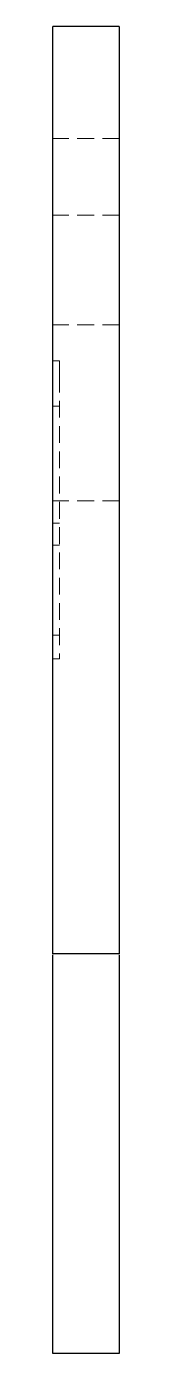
# Model space of a CAD drawing. Header units: millimetres. Extents: x 69 to 226, y 7 to 161.
# Drawn here: x 220.5 to 225.5, y 7 to 107 of the extents above.
import ezdxf

# ---------------------------------------------------------------- set-up
doc = ezdxf.new("R2010")
doc.units = ezdxf.units.MM
doc.linetypes.add('HIDDEN', pattern=[1.905, 1.27, -0.635])

msp = doc.modelspace()

# ---------------------------------------------------------------- linework, layer by layer
at = {"color": 7, "linetype": 'Continuous', "lineweight": 25}
for p, q in [((225.51, 107), (220.49, 107)), ((225.51, 37.12), (220.49, 37.12)), ((225.51, 7), (220.49, 7))]:
    msp.add_line(p, q, dxfattribs=at)
at = {"color": 7, "linetype": 'HIDDEN', "lineweight": 18}
for p, q in [((225.51, 98.55), (220.49, 98.55)), ((225.51, 92.78), (220.49, 92.78)), ((225.51, 84.53), (220.49, 84.53)), ((221, 81.8), (220.49, 81.8)), ((221, 81.8), (221, 80.7)), ((221, 81.8), (221, 81.8)), ((221, 78.38), (220.49, 78.38)), ((225.51, 71.25), (220.49, 71.25)), ((221, 69.58), (220.49, 69.58)), ((221, 67.92), (220.49, 67.92)), ((221, 61.14), (220.49, 61.14)), ((221, 59.36), (220.49, 59.36))]:
    msp.add_line(p, q, dxfattribs=at)
at = {"color": 7, "linetype": 'Continuous', "lineweight": 25}
for points, knots in [([(220.49, 37.12), (220.49, 42.74), (220.49, 48.38), (220.49, 59.75), (220.49, 65.47), (220.49, 77.03), (220.49, 82.87), (220.49, 91.78), (220.49, 94.78), (220.49, 100.84), (220.49, 103.9), (220.49, 107)], [0, 0, 0, 0, 0.25, 0.25, 0.5, 0.5, 0.75, 0.75, 0.875, 0.875, 1, 1, 1, 1]), ([(225.51, 107), (225.51, 103.9), (225.51, 100.84), (225.51, 94.78), (225.51, 91.78), (225.51, 82.87), (225.51, 77.03), (225.51, 65.47), (225.51, 59.75), (225.51, 48.38), (225.51, 42.74), (225.51, 37.12)], [0, 0, 0, 0, 0.125, 0.125, 0.25, 0.25, 0.5, 0.5, 0.75, 0.75, 1, 1, 1, 1]), ([(220.49, 7), (220.49, 8.84), (220.49, 12.47), (220.49, 17.92), (220.49, 23.28), (220.49, 28.55), (220.49, 33.12), (220.49, 35.94), (220.49, 37.03)], [0, 0, 0, 0, 0.188414, 0.371218, 0.549122, 0.722909, 0.893333, 1, 1, 1, 1]), ([(225.51, 37.03), (225.51, 36.8), (225.51, 34.99), (225.51, 31.59), (225.51, 26.81), (225.51, 21.96), (225.51, 17.03), (225.51, 12.03), (225.51, 8.69), (225.51, 7)], [0, 0, 0, 0, 0.02252, 0.17733, 0.33462, 0.49495, 0.6589, 0.82707, 1, 1, 1, 1])]:
    msp.add_open_spline(points, degree=3, knots=knots, dxfattribs=at)
at = {"color": 7, "linetype": 'HIDDEN', "lineweight": 18}
msp.add_open_spline([(221, 80.7), (221, 80.34), (221, 80), (221, 79.65), (221, 79.3), (221, 78.94), (221, 78.6), (221, 78.23), (221, 77.87), (221, 77.51), (221, 77.12), (221, 76.75), (221, 76.37), (221, 75.95), (221, 75.53), (221, 75.13), (221, 74.65), (221, 74.18), (221, 73.72), (221, 73.03), (221, 72.37), (221, 71.73), (221, 71.35), (221, 70.96), (221, 70.59), (221, 70.23), (221, 69.88), (221, 69.54), (221, 69.21), (221, 68.88), (221, 68.56), (221, 68.24), (221, 67.93), (221, 67.62), (221, 67.32), (221, 67.03), (221, 66.73), (221, 66.44), (221, 66.16), (221, 65.88), (221, 65.58), (221, 65.29), (221, 65), (221, 64.72), (221, 64.44), (221, 64.17), (221, 63.89), (221, 63.62), (221, 63.35), (221, 63.07), (221, 62.8), (221, 62.53), (221, 62.25), (221, 61.98), (221, 61.7), (221, 61.42), (221, 61.14), (221, 60.86), (221, 60.57), (221, 60.28), (221, 60), (221, 59.78), (221, 59.57), (221, 59.36)], degree=3, knots=[-1.76572, -1.76572, -1.76572, -1.76572, -1.70504, -1.70504, -1.70504, -1.64145, -1.64145, -1.64145, -1.5739, -1.5739, -1.5739, -1.50029, -1.50029, -1.50029, -1.41619, -1.41619, -1.41619, -1.31674, -1.31674, -1.31674, -1.16762, -1.16762, -1.16762, -1.0767, -1.0767, -1.0767, -0.99027, -0.99027, -0.99027, -0.9062, -0.9062, -0.9062, -0.82415, -0.82415, -0.82415, -0.74385, -0.74385, -0.74385, -0.66428, -0.66428, -0.66428, -0.58124, -0.58124, -0.58124, -0.50028, -0.50028, -0.50028, -0.41877, -0.41877, -0.41877, -0.33651, -0.33651, -0.33651, -0.25094, -0.25094, -0.25094, -0.16301, -0.16301, -0.16301, -0.07028, -0.07028, -0.07028, 0, 0, 0, 0], dxfattribs=at)

doc.saveas('drawing.dxf')
